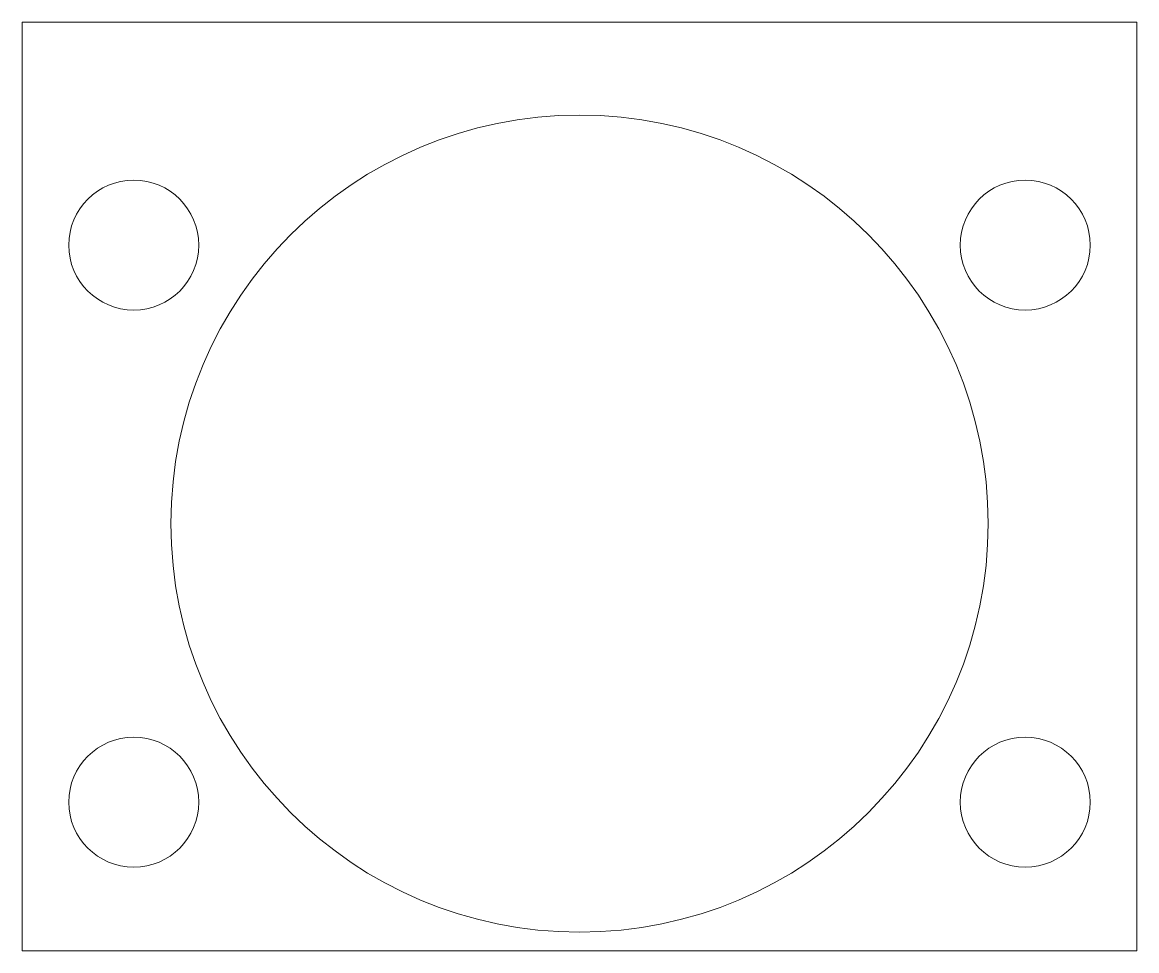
# Model space of a CAD drawing. Header units: millimetres. Extents: x -29.9 to 0.1, y 4.9 to 29.9.
import ezdxf

# ---------------------------------------------------------------- set-up
doc = ezdxf.new("R2010")
doc.units = ezdxf.units.MM

msp = doc.modelspace()

# ---------------------------------------------------------------- linework, layer by layer
at = {"color": 7, "linetype": 'Continuous', "lineweight": 15}
for p, q in [((0.099, 29.927), (-29.901, 29.927)), ((-29.901, 29.927), (-29.901, 4.927)), ((0.099, 4.927), (0.099, 29.927)), ((-29.901, 4.927), (0.099, 4.927))]:
    msp.add_line(p, q, dxfattribs=at)
for centre, radius in [((-14.901, 16.427), 11), ((-26.901, 23.927), 1.75), ((-2.901, 23.927), 1.75), ((-26.901, 8.927), 1.75), ((-2.901, 8.927), 1.75)]:
    msp.add_circle(centre, radius, dxfattribs=at)

doc.saveas('drawing.dxf')
